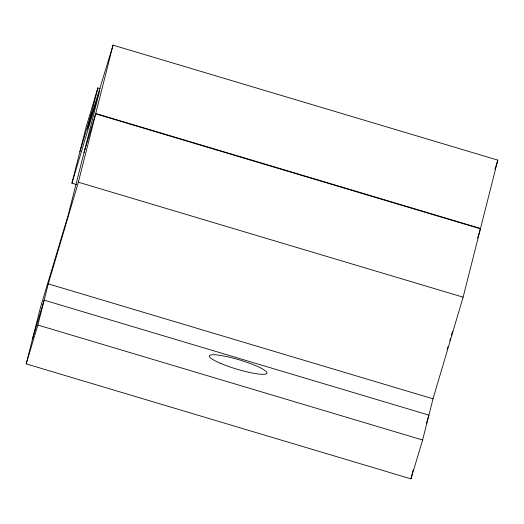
<?xml version="1.0" encoding="UTF-8"?>
<svg xmlns="http://www.w3.org/2000/svg" width="524" height="524" viewBox="0 0 524 524"><rect width="100%" height="100%" fill="white"/><g stroke="black" fill="none" stroke-linecap="round" stroke-linejoin="round"><path stroke-width="0.79" d="M100.202 88.628L97.857 87.927L87.436 129.101L113.04 45.143L497.8 160.108L463.118 297.167L433.034 398.829L422.619 440.003L410.96 478.857L26.2 363.892L40.472 307.49L68.317 214.676L99.77 90.37L71.926 183.184L76.628 184.586M71.926 183.184L86.198 126.775L97.857 87.927M26.2 363.892L37.859 325.037L48.274 283.864L78.358 182.201L113.04 45.143M410.96 478.857L413.325 469.524M79.903 151.659L91.556 112.811M83.997 152.7L95.748 113.492L480.508 228.457L477.619 238.138M32.495 339.008L44.154 300.154L428.914 415.119L426.346 423.667M447.227 349.141L447.928 346.803M449.802 340.561L450.502 338.222M451.439 335.098L452.612 331.201M494.957 169.435L497.8 160.108M95.656 113.852L480.416 228.818M78.358 182.201L463.118 297.167M48.274 283.864L433.034 398.829M37.859 325.037L422.619 440.003M220.584 363.374A30.078 4.808 16.7 0 0 266.736 373.514A30.078 4.808 16.7 0 0 227.102 356.667A30.078 4.808 16.7 0 0 220.584 363.374"/></g></svg>
